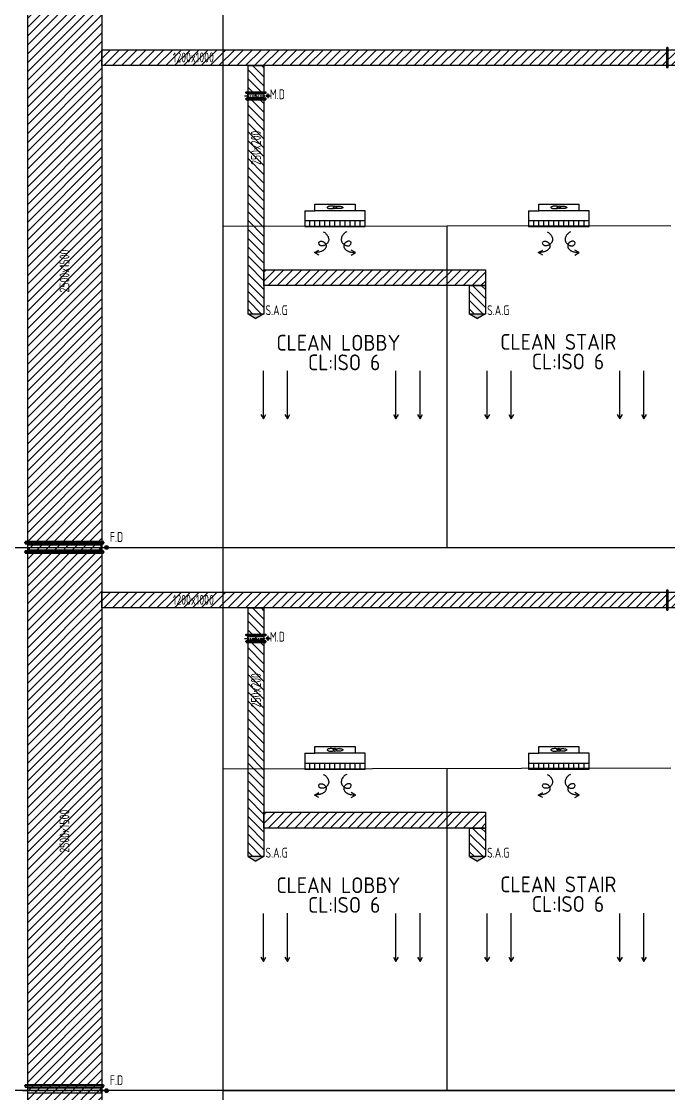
# Model space of a CAD drawing. Header units: millimetres. Extents: x 108 to 3316, y 96 to 2090.
# Drawn here: x 416 to 579.8, y 332.7 to 604.1 of the extents above; entities that cross this region are included whole.
import ezdxf
from ezdxf.enums import TextEntityAlignment as Align

# ---------------------------------------------------------------- set-up
doc = ezdxf.new("R2010")
doc.units = ezdxf.units.MM
doc.linetypes.add('CENTER', pattern=[2, 1.25, -0.25, 0.25, -0.25])
for name, color, linetype in [('A-DETL-01', 1, 'Continuous'), ('M-CEQPM-MAU', 22, 'Continuous'), ('M-CMDUCT-LINE', 15, 'Continuous'), ('M-EQPM-TXT', 4, 'Continuous'), ('M-FM-LINE3', 3, 'Continuous'), ('M-HVAC-CMDUCT', 150, 'Continuous'), ('U-EX-TXT', 4, 'Continuous')]:
    doc.layers.add(name, color=color, linetype=linetype)
doc.styles.add('AA-TXT', font='isocp.shx', dxfattribs={"bigfont": 'chineset.shx'})

msp = doc.modelspace()

# ---------------------------------------------------------------- hatches: boundary and pattern name
at = {"layer": 'M-CMDUCT-LINE'}
h = msp.add_hatch(dxfattribs=at)
h.set_pattern_fill('ANSI31', color=256, scale=0.5, style=0)
h.set_pattern_definition([(45, (-40636.9187, -81989.9714), (-1.122532015, 1.122532015), [])])
h.paths.add_polyline_path([(417.57, 177.17), (436.36, 177.17), (436.36, 777.56), (429.63, 783.39), (417.57, 769.62)])
h = msp.add_hatch(dxfattribs=at)
h.set_pattern_fill('ANSI31', color=256, scale=0.5, style=0)
h.set_pattern_definition([(45, (1317.3042, 420.52), (-1.122532, 1.122532), [])])
h.paths.add_polyline_path([(436.36, 596.97), (750.29, 596.97), (750.29, 592.97), (436.36, 592.97)])
h = msp.add_hatch(dxfattribs=at)
h.set_pattern_fill('ANSI31', color=256, scale=0.5, angle=-90, style=0)
h.set_pattern_definition([(315, (300.9029, -259.4406), (1.122532, 1.122532), [])])
h.paths.add_polyline_path([(477.36, 592.97), (477.36, 530.04), (473.36, 530.04), (473.36, 592.97)])
h = msp.add_hatch(dxfattribs=at)
h.set_pattern_fill('ANSI31', color=256, scale=0.5, style=0)
h.set_pattern_definition([(45, (1329.7684, 364.8085), (-1.122532, 1.122532), [])])
h.paths.add_polyline_path([(477.36, 541.26), (533.47, 541.26), (533.47, 537.26), (477.36, 537.26)])
h = msp.add_hatch(dxfattribs=at)
h.set_pattern_fill('ANSI31', color=256, scale=0.5, angle=-90, style=0)
h.set_pattern_definition([(315, (357.0185, -259.4406), (1.122532, 1.122532), [])])
h.paths.add_polyline_path([(533.47, 537.26), (533.47, 530.04), (529.47, 530.04), (529.47, 537.26)])
h = msp.add_hatch(dxfattribs=at)
h.set_pattern_fill('ANSI31', color=256, scale=0.5, style=0)
h.set_pattern_definition([(45, (1317.3042, 283.1597), (-1.122532, 1.122532), [])])
h.paths.add_polyline_path([(436.36, 459.61), (750.29, 459.61), (750.29, 455.61), (436.36, 455.61)])
h = msp.add_hatch(dxfattribs=at)
h.set_pattern_fill('ANSI31', color=256, scale=0.5, angle=-90, style=0)
h.set_pattern_definition([(315, (300.9029, -396.801), (1.122532, 1.122532), [])])
h.paths.add_polyline_path([(477.36, 455.61), (477.36, 392.68), (473.36, 392.68), (473.36, 455.61)])
h = msp.add_hatch(dxfattribs=at)
h.set_pattern_fill('ANSI31', color=256, scale=0.5, style=0)
h.set_pattern_definition([(45, (1329.7684, 227.448), (-1.122532, 1.122532), [])])
h.paths.add_polyline_path([(477.36, 403.9), (533.47, 403.9), (533.47, 399.9), (477.36, 399.9)])
h = msp.add_hatch(dxfattribs=at)
h.set_pattern_fill('ANSI31', color=256, scale=0.5, angle=-90, style=0)
h.set_pattern_definition([(315, (357.0185, -396.801), (1.122532, 1.122532), [])])
h.paths.add_polyline_path([(533.47, 399.9), (533.47, 392.68), (529.47, 392.68), (529.47, 399.9)])
at = {"layer": 'M-FM-LINE3', "linetype": 'Continuous'}
h = msp.add_hatch(color=256, dxfattribs=at)
edge = h.paths.add_edge_path()
edge.add_arc((437.5, 470.95), 0.472, 0, 360)
h = msp.add_hatch(color=256, dxfattribs=at)
edge = h.paths.add_edge_path()
edge.add_arc((437.5, 333.4), 0.472, 0, 360)
at = {"layer": 'M-HVAC-CMDUCT'}
for points in [[(477.36, 530.05), (473.36, 530.05), (475.36, 528.89)], [(533.47, 530.05), (529.47, 530.05), (531.47, 528.89)], [(477.36, 392.68), (473.36, 392.68), (475.36, 391.53)], [(533.47, 392.68), (529.47, 392.68), (531.47, 391.53)]]:
    msp.add_hatch(color=256, dxfattribs=at).paths.add_polyline_path(points)

# ---------------------------------------------------------------- linework, layer by layer
at = {"layer": 'A-DETL-01', "color": 252, "linetype": 'Continuous'}
for p, q in [((523.72, 552.2), (523.72, 470.81)), ((523.72, 414.83), (523.72, 333.45))]:
    msp.add_line(p, q, dxfattribs=at)
at = {"layer": 'A-DETL-01', "color": 252}
msp.add_lwpolyline([(467.04, 333.45), (755.01, 333.45), (755.01, 107.06), (467.04, 107.06)], close=True, dxfattribs=at)
at = {"layer": 'M-CEQPM-MAU', "color": 252, "ltscale": 0.1}
for p, q in [((490.28, 556.2), (490.28, 557.9)), ((490.28, 557.9), (500.48, 557.9)), ((500.48, 557.9), (500.48, 556.2)), ((546.96, 556.2), (546.96, 557.9)), ((546.96, 557.9), (557.16, 557.9)), ((557.16, 557.9), (557.16, 556.2)), ((487.73, 556.2), (490.28, 556.2)), ((487.73, 556.2), (487.73, 552.2)), ((500.48, 556.2), (490.28, 556.2)), ((503.03, 556.2), (500.48, 556.2)), ((503.03, 552.2), (503.03, 556.2)), ((544.41, 556.2), (546.96, 556.2)), ((544.41, 556.2), (544.41, 552.2)), ((557.16, 556.2), (546.96, 556.2)), ((559.71, 556.2), (557.16, 556.2)), ((559.71, 552.2), (559.71, 556.2)), ((487.73, 553.7), (503.03, 553.7)), ((487.73, 552.2), (503.03, 552.2)), ((489.01, 552.2), (489.01, 553.7)), ((490.28, 552.2), (490.28, 553.7)), ((491.56, 552.2), (491.56, 553.7)), ((492.83, 552.2), (492.83, 553.7)), ((494.11, 552.2), (494.11, 553.7)), ((495.38, 552.2), (495.38, 553.7)), ((496.66, 552.2), (496.66, 553.7)), ((497.93, 552.2), (497.93, 553.7)), ((499.21, 552.2), (499.21, 553.7)), ((500.48, 552.2), (500.48, 553.7)), ((501.76, 552.2), (501.76, 553.7)), ((544.41, 553.7), (559.71, 553.7)), ((544.41, 552.2), (559.71, 552.2)), ((545.69, 552.2), (545.69, 553.7)), ((546.96, 552.2), (546.96, 553.7)), ((548.24, 552.2), (548.24, 553.7)), ((549.51, 552.2), (549.51, 553.7)), ((550.79, 552.2), (550.79, 553.7)), ((552.06, 552.2), (552.06, 553.7)), ((553.34, 552.2), (553.34, 553.7)), ((554.61, 552.2), (554.61, 553.7)), ((555.89, 552.2), (555.89, 553.7)), ((557.16, 552.2), (557.16, 553.7)), ((558.44, 552.2), (558.44, 553.7)), ((487.73, 418.83), (490.28, 418.83)), ((487.73, 418.83), (487.73, 414.83)), ((490.28, 418.83), (490.28, 420.53)), ((490.28, 420.53), (500.48, 420.53)), ((500.48, 418.83), (490.28, 418.83)), ((500.48, 420.53), (500.48, 418.83)), ((503.03, 418.83), (500.48, 418.83)), ((503.03, 414.83), (503.03, 418.83)), ((544.41, 418.83), (546.96, 418.83)), ((544.41, 418.83), (544.41, 414.83)), ((546.96, 418.83), (546.96, 420.53)), ((546.96, 420.53), (557.16, 420.53)), ((557.16, 418.83), (546.96, 418.83)), ((557.16, 420.53), (557.16, 418.83)), ((559.71, 418.83), (557.16, 418.83)), ((559.71, 414.83), (559.71, 418.83)), ((487.73, 416.33), (503.03, 416.33)), ((489.01, 414.83), (489.01, 416.33)), ((490.28, 414.83), (490.28, 416.33)), ((491.56, 414.83), (491.56, 416.33)), ((492.83, 414.83), (492.83, 416.33)), ((494.11, 414.83), (494.11, 416.33)), ((495.38, 414.83), (495.38, 416.33)), ((496.66, 414.83), (496.66, 416.33)), ((497.93, 414.83), (497.93, 416.33)), ((499.21, 414.83), (499.21, 416.33)), ((500.48, 414.83), (500.48, 416.33)), ((501.76, 414.83), (501.76, 416.33)), ((544.41, 416.33), (559.71, 416.33)), ((545.69, 414.83), (545.69, 416.33)), ((546.96, 414.83), (546.96, 416.33)), ((548.24, 414.83), (548.24, 416.33)), ((549.51, 414.83), (549.51, 416.33)), ((550.79, 414.83), (550.79, 416.33)), ((552.06, 414.83), (552.06, 416.33)), ((553.34, 414.83), (553.34, 416.33)), ((554.61, 414.83), (554.61, 416.33)), ((555.89, 414.83), (555.89, 416.33)), ((557.16, 414.83), (557.16, 416.33)), ((558.44, 414.83), (558.44, 416.33)), ((487.73, 414.83), (503.03, 414.83)), ((544.41, 414.83), (559.71, 414.83))]:
    msp.add_line(p, q, dxfattribs=at)
for points in [[(495.06, 557.28, 0.03966), (494.79, 557.33, 0.032614), (494.38, 557.36, 0.032614), (493.97, 557.33, 0.044087), (493.68, 557.27, 0.086721), (493.43, 557.14, 0.233651), (493.38, 557.05, 0.233651), (493.43, 556.95, 0.086721), (493.68, 556.82, 0.044087), (493.97, 556.76, 0.032614), (494.38, 556.73, 0.032614), (494.79, 556.76, 0.03966), (495.06, 556.81)], [(495.71, 557.28, -0.03966), (495.98, 557.33, -0.032614), (496.38, 557.36, -0.032614), (496.79, 557.33, -0.044087), (497.09, 557.27, -0.086721), (497.34, 557.14, -0.233651), (497.38, 557.05, -0.233651), (497.34, 556.95, -0.086721), (497.09, 556.82, -0.044087), (496.79, 556.76, -0.032614), (496.38, 556.73, -0.032614), (495.98, 556.76, -0.03966), (495.71, 556.81)], [(551.73, 557.28, 0.03966), (551.47, 557.33, 0.032614), (551.06, 557.36, 0.032614), (550.65, 557.33, 0.044087), (550.35, 557.27, 0.086721), (550.11, 557.14, 0.233651), (550.06, 557.05, 0.233651), (550.11, 556.95, 0.086721), (550.35, 556.82, 0.044087), (550.65, 556.76, 0.032614), (551.06, 556.73, 0.032614), (551.47, 556.76, 0.03966), (551.73, 556.81)], [(552.39, 557.28, -0.03966), (552.65, 557.33, -0.032614), (553.06, 557.36, -0.032614), (553.47, 557.33, -0.044087), (553.77, 557.27, -0.086721), (554.01, 557.14, -0.233651), (554.06, 557.05, -0.233651), (554.01, 556.95, -0.086721), (553.77, 556.82, -0.044087), (553.47, 556.76, -0.032614), (553.06, 556.73, -0.032614), (552.65, 556.76, -0.03966), (552.39, 556.81)], [(495.06, 419.92, 0.03966), (494.79, 419.97, 0.032614), (494.38, 420, 0.032614), (493.97, 419.97, 0.044087), (493.68, 419.91, 0.086721), (493.43, 419.78, 0.233651), (493.38, 419.68, 0.233651), (493.43, 419.59, 0.086721), (493.68, 419.46, 0.044087), (493.97, 419.4, 0.032614), (494.38, 419.37, 0.032614), (494.79, 419.4, 0.03966), (495.06, 419.45)], [(495.71, 419.92, -0.03966), (495.98, 419.97, -0.032614), (496.38, 420, -0.032614), (496.79, 419.97, -0.044087), (497.09, 419.91, -0.086721), (497.34, 419.78, -0.233651), (497.38, 419.68, -0.233651), (497.34, 419.59, -0.086721), (497.09, 419.46, -0.044087), (496.79, 419.4, -0.032614), (496.38, 419.37, -0.032614), (495.98, 419.4, -0.03966), (495.71, 419.45)], [(551.73, 419.92, 0.03966), (551.47, 419.97, 0.032614), (551.06, 420, 0.032614), (550.65, 419.97, 0.044087), (550.35, 419.91, 0.086721), (550.11, 419.78, 0.233651), (550.06, 419.68, 0.233651), (550.11, 419.59, 0.086721), (550.35, 419.46, 0.044087), (550.65, 419.4, 0.032614), (551.06, 419.37, 0.032614), (551.47, 419.4, 0.03966), (551.73, 419.45)], [(552.39, 419.92, -0.03966), (552.65, 419.97, -0.032614), (553.06, 420, -0.032614), (553.47, 419.97, -0.044087), (553.77, 419.91, -0.086721), (554.01, 419.78, -0.233651), (554.06, 419.68, -0.233651), (554.01, 419.59, -0.086721), (553.77, 419.46, -0.044087), (553.47, 419.4, -0.032614), (553.06, 419.37, -0.032614), (552.65, 419.4, -0.03966), (552.39, 419.45)]]:
    msp.add_lwpolyline(points, format="xyb", dxfattribs=at)
at = {"layer": 'M-CEQPM-MAU', "color": 252, "ltscale": 0.1, "const_width": 0.2}
for points in [[(495.48, 557.05, -1), (495.28, 557.05, -1)], [(552.16, 557.05, -1), (551.96, 557.05, -1)], [(495.48, 419.68, -1), (495.28, 419.68, -1)], [(552.16, 419.68, -1), (551.96, 419.68, -1)]]:
    msp.add_lwpolyline(points, format="xyb", close=True, dxfattribs=at)
at = {"layer": 'M-CEQPM-MAU', "color": 252, "ltscale": 0.1}
for centre in [(495.38, 557.05), (552.06, 557.05), (495.38, 419.68), (552.06, 419.68)]:
    msp.add_circle(centre, 0.4, dxfattribs=at)
at = {"layer": 'M-FM-LINE3'}
for p, q in [((579.53, 597.68), (579.53, 592.26)), ((478.06, 586.12), (472.65, 586.12)), ((478.06, 584.45), (472.65, 584.45)), ((437.03, 472.13), (416.66, 472.13)), ((437.03, 469.77), (416.66, 469.77)), ((579.53, 460.32), (579.53, 454.9)), ((478.06, 448.76), (472.65, 448.76)), ((478.06, 447.09), (472.65, 447.09)), ((437.03, 334.58), (416.66, 334.58))]:
    msp.add_line(p, q, dxfattribs=at)
at = {"layer": 'M-FM-LINE3', "linetype": 'CENTER'}
for p, q in [((472.44, 585.28), (479.02, 585.28)), ((478.4, 585.91), (478.4, 584.66)), ((416.37, 470.95), (437.03, 470.95)), ((472.44, 447.92), (479.02, 447.92)), ((478.4, 448.55), (478.4, 447.3)), ((416.37, 333.4), (437.03, 333.4))]:
    msp.add_line(p, q, dxfattribs=at)
at = {"layer": 'M-FM-LINE3'}
for points in [[(579.74, 597.47), (579.32, 597.47), (579.32, 592.47), (579.74, 592.47)], [(477.86, 586.32), (477.86, 585.91), (472.86, 585.91), (472.86, 586.32)], [(477.86, 584.24), (477.86, 584.66), (472.86, 584.66), (472.86, 584.24)], [(477.44, 584.87), (477.44, 585.7), (473.27, 585.7), (473.27, 584.87)], [(436.74, 471.83), (436.74, 472.42), (416.96, 472.42), (416.96, 471.83)], [(436.74, 469.47), (436.74, 470.06), (416.96, 470.06), (416.96, 469.47)], [(436.15, 470.36), (436.15, 471.54), (417.55, 471.54), (417.55, 470.36)], [(579.74, 460.11), (579.32, 460.11), (579.32, 455.11), (579.74, 455.11)], [(477.86, 448.96), (477.86, 448.55), (472.86, 448.55), (472.86, 448.96)], [(477.44, 447.51), (477.44, 448.34), (473.27, 448.34), (473.27, 447.51)], [(477.86, 446.88), (477.86, 447.3), (472.86, 447.3), (472.86, 446.88)], [(436.74, 334.29), (436.74, 334.88), (416.96, 334.88), (416.96, 334.29)], [(436.15, 332.81), (436.15, 333.99), (417.55, 333.99), (417.55, 332.81)]]:
    msp.add_lwpolyline(points, close=True, dxfattribs=at)
for centre, radius in [((478.4, 585.28), 0.333), ((437.5, 470.95), 0.472), ((478.4, 447.92), 0.333), ((437.5, 333.4), 0.472)]:
    msp.add_circle(centre, radius, dxfattribs=at)
at = {"layer": 'M-HVAC-CMDUCT'}
for p, q in [((473.36, 530.05), (475.36, 528.89)), ((477.36, 530.05), (475.36, 528.89)), ((529.47, 530.05), (531.47, 528.89)), ((533.47, 530.05), (531.47, 528.89)), ((473.36, 392.68), (475.36, 391.53)), ((477.36, 392.68), (475.36, 391.53)), ((529.47, 392.68), (531.47, 391.53)), ((533.47, 392.68), (531.47, 391.53))]:
    msp.add_line(p, q, dxfattribs=at)
at = {"layer": 'M-HVAC-CMDUCT', "color": 252}
for p, q in [((477.24, 503.47), (477.24, 515.63)), ((483.33, 503.47), (483.33, 515.7)), ((510.83, 503.47), (510.83, 515.63)), ((516.92, 503.47), (516.92, 515.7)), ((533.92, 503.47), (533.92, 515.63)), ((540, 503.47), (540, 515.7)), ((567.51, 503.47), (567.51, 515.63)), ((573.6, 503.47), (573.6, 515.7)), ((477.24, 366.11), (477.24, 378.27)), ((483.33, 366.11), (483.33, 378.34)), ((510.83, 366.11), (510.83, 378.27)), ((516.92, 366.11), (516.92, 378.34)), ((533.92, 366.11), (533.92, 378.27)), ((540, 366.11), (540, 378.34)), ((567.51, 366.11), (567.51, 378.27)), ((573.6, 366.11), (573.6, 378.34))]:
    msp.add_line(p, q, dxfattribs=at)
at = {"layer": 'M-HVAC-CMDUCT'}
msp.add_lwpolyline([(436.36, 777.56), (436.36, 177.17), (417.57, 177.17), (417.57, 769.62)], dxfattribs=at)
at = {"layer": 'M-HVAC-CMDUCT', "color": 252}
for points in [[(467.04, 470.81), (467.04, 608.17)], [(580.4, 552.41), (467.04, 552.2)], [(476.6, 504.57), (477.24, 503.47), (477.88, 504.57)], [(482.69, 504.57), (483.33, 503.47), (483.96, 504.57)], [(510.19, 504.57), (510.83, 503.47), (511.47, 504.57)], [(516.28, 504.57), (516.92, 503.47), (517.56, 504.57)], [(533.28, 504.57), (533.92, 503.47), (534.55, 504.57)], [(539.37, 504.57), (540, 503.47), (540.64, 504.57)], [(566.87, 504.57), (567.51, 503.47), (568.15, 504.57)], [(572.96, 504.57), (573.6, 503.47), (574.23, 504.57)], [(818.41, 470.81), (365.85, 470.81)], [(467.04, 333.45), (467.04, 470.81)], [(580.4, 415.05), (467.04, 414.84)], [(476.6, 367.21), (477.24, 366.11), (477.88, 367.21)], [(482.69, 367.21), (483.33, 366.11), (483.96, 367.21)], [(510.19, 367.21), (510.83, 366.11), (511.47, 367.21)], [(516.28, 367.21), (516.92, 366.11), (517.56, 367.21)], [(533.28, 367.21), (533.92, 366.11), (534.55, 367.21)], [(539.37, 367.21), (540, 366.11), (540.64, 367.21)], [(566.87, 367.21), (567.51, 366.11), (568.15, 367.21)], [(572.96, 367.21), (573.6, 366.11), (574.23, 367.21)], [(818.41, 333.45), (365.85, 333.45)]]:
    msp.add_lwpolyline(points, dxfattribs=at)
at = {"layer": 'M-HVAC-CMDUCT'}
for points in [[(436.36, 596.97), (750.29, 596.97), (750.29, 592.97), (436.36, 592.97)], [(477.36, 592.97), (477.36, 530.04), (473.36, 530.04), (473.36, 592.97)], [(477.36, 541.26), (533.47, 541.26), (533.47, 537.26), (477.36, 537.26)], [(533.47, 537.26), (533.47, 530.04), (529.47, 530.04), (529.47, 537.26)], [(436.36, 459.61), (750.29, 459.61), (750.29, 455.61), (436.36, 455.61)], [(477.36, 455.61), (477.36, 392.68), (473.36, 392.68), (473.36, 455.61)], [(477.36, 403.9), (533.47, 403.9), (533.47, 399.9), (477.36, 399.9)], [(533.47, 399.9), (533.47, 392.68), (529.47, 392.68), (529.47, 399.9)]]:
    msp.add_lwpolyline(points, close=True, dxfattribs=at)
at = {"layer": 'M-HVAC-CMDUCT', "color": 252, "ltscale": 0.1}
for points in [[(492.42, 550.82, -0.140241), (493.1, 550.37, -0.038232), (493.34, 550.12), (493.4, 550.02), (493.52, 549.81), (493.62, 549.63), (493.69, 549.46), (493.74, 549.3), (493.77, 549.14), (493.79, 549), (493.8, 548.86), (493.79, 548.73), (493.76, 548.6), (493.73, 548.48), (493.68, 548.36), (493.61, 548.24), (493.54, 548.12), (493.45, 548.01), (493.36, 547.9), (493.25, 547.8), (493.14, 547.71), (493.02, 547.62), (492.9, 547.54), (492.77, 547.47), (492.64, 547.42), (492.51, 547.37), (492.38, 547.34), (492.26, 547.32), (492.14, 547.31), (492.02, 547.31), (491.91, 547.32), (491.82, 547.34), (491.73, 547.37), (491.65, 547.41), (491.58, 547.46, -0.282011), (491.28, 548.04, -0.222152), (491.42, 548.35, -0.123311), (491.68, 548.46), (491.78, 548.47), (491.88, 548.48), (491.98, 548.47), (492.09, 548.45), (492.19, 548.43), (492.29, 548.39), (492.39, 548.35), (492.48, 548.3), (492.57, 548.24), (492.65, 548.18), (492.73, 548.11), (492.8, 548.04), (492.87, 547.97), (492.93, 547.9), (492.98, 547.82), (493.02, 547.74), (493.06, 547.66), (493.09, 547.57), (493.11, 547.48), (493.13, 547.39), (493.13, 547.3), (493.13, 547.2), (493.12, 547.1), (493.1, 547.01), (493.07, 546.91), (493.03, 546.81), (492.98, 546.71), (492.92, 546.62), (492.86, 546.53), (492.78, 546.44), (492.7, 546.36), (492.61, 546.28), (492.51, 546.2), (492.41, 546.13), (492.3, 546.06), (492.18, 546), (492.06, 545.94), (491.94, 545.89), (491.81, 545.85), (491.67, 545.8), (491.52, 545.77), (491.36, 545.73), (491.19, 545.71), (491.01, 545.68), (490.81, 545.66), (490.61, 545.64), (490.4, 545.63), (490.19, 545.62)], [(498.34, 550.82, 0.140241), (497.66, 550.37, 0.038232), (497.43, 550.12), (497.36, 550.02), (497.24, 549.81), (497.14, 549.63), (497.07, 549.46), (497.02, 549.3), (496.99, 549.14), (496.97, 549), (496.97, 548.86), (496.98, 548.73), (497, 548.6), (497.04, 548.48), (497.08, 548.36), (497.15, 548.24), (497.22, 548.12), (497.31, 548.01), (497.4, 547.9), (497.51, 547.8), (497.62, 547.71), (497.74, 547.62), (497.86, 547.54), (497.99, 547.47), (498.12, 547.42), (498.25, 547.37), (498.38, 547.34), (498.5, 547.32), (498.62, 547.31), (498.74, 547.31), (498.85, 547.32), (498.94, 547.34), (499.03, 547.37), (499.11, 547.41), (499.18, 547.46, 0.282011), (499.48, 548.04, 0.222152), (499.34, 548.35, 0.123311), (499.08, 548.46), (498.99, 548.47), (498.88, 548.48), (498.78, 548.47), (498.67, 548.45), (498.57, 548.43), (498.47, 548.39), (498.37, 548.35), (498.28, 548.3), (498.19, 548.24), (498.11, 548.18), (498.03, 548.11), (497.96, 548.04), (497.89, 547.97), (497.83, 547.9), (497.78, 547.82), (497.74, 547.74), (497.7, 547.66), (497.67, 547.57), (497.65, 547.48), (497.63, 547.39), (497.63, 547.3), (497.63, 547.2), (497.64, 547.1), (497.66, 547.01), (497.69, 546.91), (497.73, 546.81), (497.78, 546.71), (497.84, 546.62), (497.9, 546.53), (497.98, 546.44), (498.06, 546.36), (498.15, 546.28), (498.25, 546.2), (498.35, 546.13), (498.46, 546.06), (498.58, 546), (498.7, 545.94), (498.82, 545.89), (498.95, 545.85), (499.09, 545.8), (499.24, 545.77), (499.4, 545.73), (499.57, 545.71), (499.75, 545.68), (499.95, 545.66), (500.15, 545.64), (500.37, 545.63), (500.58, 545.62)], [(549.1, 550.82, -0.140241), (549.77, 550.37, -0.038232), (550.01, 550.12), (550.08, 550.02), (550.2, 549.81), (550.3, 549.63), (550.37, 549.46), (550.42, 549.3), (550.45, 549.14), (550.47, 549), (550.47, 548.86), (550.46, 548.73), (550.44, 548.6), (550.4, 548.48), (550.35, 548.36), (550.29, 548.24), (550.22, 548.12), (550.13, 548.01), (550.03, 547.9), (549.93, 547.8), (549.82, 547.71), (549.7, 547.62), (549.58, 547.54), (549.45, 547.47), (549.32, 547.42), (549.19, 547.37), (549.06, 547.34), (548.94, 547.32), (548.81, 547.31), (548.7, 547.31), (548.59, 547.32), (548.49, 547.34), (548.41, 547.37), (548.33, 547.41), (548.26, 547.46, -0.282011), (547.96, 548.04, -0.222152), (548.09, 548.35, -0.123311), (548.36, 548.46), (548.45, 548.47), (548.56, 548.48), (548.66, 548.47), (548.77, 548.45), (548.87, 548.43), (548.97, 548.39), (549.07, 548.35), (549.16, 548.3), (549.25, 548.24), (549.33, 548.18), (549.41, 548.11), (549.48, 548.04), (549.55, 547.97), (549.61, 547.9), (549.66, 547.82), (549.7, 547.74), (549.74, 547.66), (549.77, 547.57), (549.79, 547.48), (549.8, 547.39), (549.81, 547.3), (549.81, 547.2), (549.79, 547.1), (549.77, 547.01), (549.74, 546.91), (549.71, 546.81), (549.66, 546.71), (549.6, 546.62), (549.53, 546.53), (549.46, 546.44), (549.38, 546.36), (549.29, 546.28), (549.19, 546.2), (549.08, 546.13), (548.97, 546.06), (548.86, 546), (548.74, 545.94), (548.62, 545.89), (548.49, 545.85), (548.35, 545.8), (548.2, 545.77), (548.04, 545.73), (547.87, 545.71), (547.69, 545.68), (547.49, 545.66), (547.28, 545.64), (547.07, 545.63), (546.86, 545.62)], [(555.02, 550.82, 0.140241), (554.34, 550.37, 0.038232), (554.1, 550.12), (554.03, 550.02), (553.92, 549.81), (553.82, 549.63), (553.75, 549.46), (553.7, 549.3), (553.67, 549.14), (553.65, 549), (553.64, 548.86), (553.65, 548.73), (553.68, 548.6), (553.71, 548.48), (553.76, 548.36), (553.82, 548.24), (553.9, 548.12), (553.99, 548.01), (554.08, 547.9), (554.19, 547.8), (554.3, 547.71), (554.42, 547.62), (554.54, 547.54), (554.67, 547.47), (554.8, 547.42), (554.92, 547.37), (555.05, 547.34), (555.18, 547.32), (555.3, 547.31), (555.42, 547.31), (555.52, 547.32), (555.62, 547.34), (555.71, 547.37), (555.78, 547.41), (555.86, 547.46, 0.282011), (556.16, 548.04, 0.222152), (556.02, 548.35, 0.123311), (555.76, 548.46), (555.66, 548.47), (555.56, 548.48), (555.45, 548.47), (555.35, 548.45), (555.25, 548.43), (555.15, 548.39), (555.05, 548.35), (554.96, 548.3), (554.87, 548.24), (554.78, 548.18), (554.71, 548.11), (554.63, 548.04), (554.57, 547.97), (554.51, 547.9), (554.46, 547.82), (554.41, 547.74), (554.38, 547.66), (554.35, 547.57), (554.33, 547.48), (554.31, 547.39), (554.31, 547.3), (554.31, 547.2), (554.32, 547.1), (554.34, 547.01), (554.37, 546.91), (554.41, 546.81), (554.46, 546.71), (554.51, 546.62), (554.58, 546.53), (554.66, 546.44), (554.74, 546.36), (554.83, 546.28), (554.93, 546.2), (555.03, 546.13), (555.14, 546.06), (555.25, 546), (555.37, 545.94), (555.5, 545.89), (555.63, 545.85), (555.77, 545.8), (555.91, 545.77), (556.07, 545.73), (556.24, 545.71), (556.43, 545.68), (556.63, 545.66), (556.83, 545.64), (557.04, 545.63), (557.25, 545.62)], [(492.42, 413.46, -0.140241), (493.1, 413.01, -0.038232), (493.34, 412.75), (493.4, 412.66), (493.52, 412.45), (493.62, 412.27), (493.69, 412.1), (493.74, 411.94), (493.77, 411.78), (493.79, 411.64), (493.8, 411.5), (493.79, 411.37), (493.76, 411.24), (493.73, 411.11), (493.68, 410.99), (493.61, 410.88), (493.54, 410.76), (493.45, 410.65), (493.36, 410.54), (493.25, 410.44), (493.14, 410.35), (493.02, 410.26), (492.9, 410.18), (492.77, 410.11), (492.64, 410.06), (492.51, 410.01), (492.38, 409.98), (492.26, 409.96), (492.14, 409.95), (492.02, 409.95), (491.91, 409.96), (491.82, 409.98), (491.73, 410.01), (491.65, 410.05), (491.58, 410.1, -0.282011), (491.28, 410.68, -0.222152), (491.42, 410.99, -0.123311), (491.68, 411.1), (491.78, 411.11), (491.88, 411.12), (491.98, 411.11), (492.09, 411.09), (492.19, 411.07), (492.29, 411.03), (492.39, 410.99), (492.48, 410.94), (492.57, 410.88), (492.65, 410.82), (492.73, 410.75), (492.8, 410.68), (492.87, 410.61), (492.93, 410.53), (492.98, 410.46), (493.02, 410.38), (493.06, 410.3), (493.09, 410.21), (493.11, 410.12), (493.13, 410.03), (493.13, 409.94), (493.13, 409.84), (493.12, 409.74), (493.1, 409.65), (493.07, 409.55), (493.03, 409.45), (492.98, 409.35), (492.92, 409.26), (492.86, 409.17), (492.78, 409.08), (492.7, 409), (492.61, 408.92), (492.51, 408.84), (492.41, 408.77), (492.3, 408.7), (492.18, 408.64), (492.06, 408.58), (491.94, 408.53), (491.81, 408.49), (491.67, 408.44), (491.52, 408.41), (491.36, 408.37), (491.19, 408.35), (491.01, 408.32), (490.81, 408.3), (490.61, 408.28), (490.4, 408.27), (490.19, 408.25)], [(498.34, 413.46, 0.140241), (497.66, 413.01, 0.038232), (497.43, 412.75), (497.36, 412.66), (497.24, 412.45), (497.14, 412.27), (497.07, 412.1), (497.02, 411.94), (496.99, 411.78), (496.97, 411.64), (496.97, 411.5), (496.98, 411.37), (497, 411.24), (497.04, 411.11), (497.08, 410.99), (497.15, 410.88), (497.22, 410.76), (497.31, 410.65), (497.4, 410.54), (497.51, 410.44), (497.62, 410.35), (497.74, 410.26), (497.86, 410.18), (497.99, 410.11), (498.12, 410.06), (498.25, 410.01), (498.38, 409.98), (498.5, 409.96), (498.62, 409.95), (498.74, 409.95), (498.85, 409.96), (498.94, 409.98), (499.03, 410.01), (499.11, 410.05), (499.18, 410.1, 0.282011), (499.48, 410.68, 0.222152), (499.34, 410.99, 0.123311), (499.08, 411.1), (498.99, 411.11), (498.88, 411.12), (498.78, 411.11), (498.67, 411.09), (498.57, 411.07), (498.47, 411.03), (498.37, 410.99), (498.28, 410.94), (498.19, 410.88), (498.11, 410.82), (498.03, 410.75), (497.96, 410.68), (497.89, 410.61), (497.83, 410.53), (497.78, 410.46), (497.74, 410.38), (497.7, 410.3), (497.67, 410.21), (497.65, 410.12), (497.63, 410.03), (497.63, 409.94), (497.63, 409.84), (497.64, 409.74), (497.66, 409.65), (497.69, 409.55), (497.73, 409.45), (497.78, 409.35), (497.84, 409.26), (497.9, 409.17), (497.98, 409.08), (498.06, 409), (498.15, 408.92), (498.25, 408.84), (498.35, 408.77), (498.46, 408.7), (498.58, 408.64), (498.7, 408.58), (498.82, 408.53), (498.95, 408.49), (499.09, 408.44), (499.24, 408.41), (499.4, 408.37), (499.57, 408.35), (499.75, 408.32), (499.95, 408.3), (500.15, 408.28), (500.37, 408.27), (500.58, 408.25)], [(549.1, 413.46, -0.140241), (549.77, 413.01, -0.038232), (550.01, 412.75), (550.08, 412.66), (550.2, 412.45), (550.3, 412.27), (550.37, 412.1), (550.42, 411.94), (550.45, 411.78), (550.47, 411.64), (550.47, 411.5), (550.46, 411.37), (550.44, 411.24), (550.4, 411.11), (550.35, 410.99), (550.29, 410.88), (550.22, 410.76), (550.13, 410.65), (550.03, 410.54), (549.93, 410.44), (549.82, 410.35), (549.7, 410.26), (549.58, 410.18), (549.45, 410.11), (549.32, 410.06), (549.19, 410.01), (549.06, 409.98), (548.94, 409.96), (548.81, 409.95), (548.7, 409.95), (548.59, 409.96), (548.49, 409.98), (548.41, 410.01), (548.33, 410.05), (548.26, 410.1, -0.282011), (547.96, 410.68, -0.222152), (548.09, 410.99, -0.123311), (548.36, 411.1), (548.45, 411.11), (548.56, 411.12), (548.66, 411.11), (548.77, 411.09), (548.87, 411.07), (548.97, 411.03), (549.07, 410.99), (549.16, 410.94), (549.25, 410.88), (549.33, 410.82), (549.41, 410.75), (549.48, 410.68), (549.55, 410.61), (549.61, 410.53), (549.66, 410.46), (549.7, 410.38), (549.74, 410.3), (549.77, 410.21), (549.79, 410.12), (549.8, 410.03), (549.81, 409.94), (549.81, 409.84), (549.79, 409.74), (549.77, 409.65), (549.74, 409.55), (549.71, 409.45), (549.66, 409.35), (549.6, 409.26), (549.53, 409.17), (549.46, 409.08), (549.38, 409), (549.29, 408.92), (549.19, 408.84), (549.08, 408.77), (548.97, 408.7), (548.86, 408.64), (548.74, 408.58), (548.62, 408.53), (548.49, 408.49), (548.35, 408.44), (548.2, 408.41), (548.04, 408.37), (547.87, 408.35), (547.69, 408.32), (547.49, 408.3), (547.28, 408.28), (547.07, 408.27), (546.86, 408.25)], [(555.02, 413.46, 0.140241), (554.34, 413.01, 0.038232), (554.1, 412.75), (554.03, 412.66), (553.92, 412.45), (553.82, 412.27), (553.75, 412.1), (553.7, 411.94), (553.67, 411.78), (553.65, 411.64), (553.64, 411.5), (553.65, 411.37), (553.68, 411.24), (553.71, 411.11), (553.76, 410.99), (553.82, 410.88), (553.9, 410.76), (553.99, 410.65), (554.08, 410.54), (554.19, 410.44), (554.3, 410.35), (554.42, 410.26), (554.54, 410.18), (554.67, 410.11), (554.8, 410.06), (554.92, 410.01), (555.05, 409.98), (555.18, 409.96), (555.3, 409.95), (555.42, 409.95), (555.52, 409.96), (555.62, 409.98), (555.71, 410.01), (555.78, 410.05), (555.86, 410.1, 0.282011), (556.16, 410.68, 0.222152), (556.02, 410.99, 0.123311), (555.76, 411.1), (555.66, 411.11), (555.56, 411.12), (555.45, 411.11), (555.35, 411.09), (555.25, 411.07), (555.15, 411.03), (555.05, 410.99), (554.96, 410.94), (554.87, 410.88), (554.78, 410.82), (554.71, 410.75), (554.63, 410.68), (554.57, 410.61), (554.51, 410.53), (554.46, 410.46), (554.41, 410.38), (554.38, 410.3), (554.35, 410.21), (554.33, 410.12), (554.31, 410.03), (554.31, 409.94), (554.31, 409.84), (554.32, 409.74), (554.34, 409.65), (554.37, 409.55), (554.41, 409.45), (554.46, 409.35), (554.51, 409.26), (554.58, 409.17), (554.66, 409.08), (554.74, 409), (554.83, 408.92), (554.93, 408.84), (555.03, 408.77), (555.14, 408.7), (555.25, 408.64), (555.37, 408.58), (555.5, 408.53), (555.63, 408.49), (555.77, 408.44), (555.91, 408.41), (556.07, 408.37), (556.24, 408.35), (556.43, 408.32), (556.63, 408.3), (556.83, 408.28), (557.04, 408.27), (557.25, 408.25)]]:
    msp.add_lwpolyline(points, format="xyb", dxfattribs=at)
for points in [[(491.29, 544.98), (490.19, 545.62), (491.29, 546.25)], [(499.47, 544.98), (500.58, 545.62), (499.47, 546.25)], [(547.97, 544.98), (546.86, 545.62), (547.97, 546.25)], [(556.15, 544.98), (557.25, 545.62), (556.15, 546.25)], [(491.29, 407.62), (490.19, 408.25), (491.29, 408.89)], [(499.47, 407.62), (500.58, 408.25), (499.47, 408.89)], [(547.97, 407.62), (546.86, 408.25), (547.97, 408.89)], [(556.15, 407.62), (557.25, 408.25), (556.15, 408.89)]]:
    msp.add_lwpolyline(points, dxfattribs=at)

# ---------------------------------------------------------------- texts
at = {"layer": 'M-EQPM-TXT', "color": 3, "style": 'AA-TXT'}
for s, p in [('CLEAN LOBBY', (480.55, 522.77)), ('CLEAN STAIR', (537.23, 522.99)), ('CL:ISO 6', (488.55, 517.8)), ('CL:ISO 6', (545.22, 518.02)), ('CLEAN LOBBY', (480.55, 385.41)), ('CLEAN STAIR', (537.23, 385.63)), ('CL:ISO 6', (488.55, 380.43)), ('CL:ISO 6', (545.22, 380.66))]:
    msp.add_text(s, height=4, dxfattribs=at).set_placement(p, align=Align.MIDDLE_LEFT)
at = {"layer": 'U-EX-TXT', "style": 'AA-TXT', "width": 0.8}
for s, p in [('1200x1000', (459.52, 595.02)), ('M.D', (480.79, 585.69)), ('S.A.G', (480.59, 531.01)), ('S.A.G', (536.71, 531.01)), ('F.D', (440.05, 473.59)), ('1200x1000', (459.52, 457.66)), ('M.D', (480.79, 448.33)), ('S.A.G', (480.59, 393.65)), ('S.A.G', (536.71, 393.65)), ('F.D', (440.05, 336.05))]:
    msp.add_text(s, height=2.5, dxfattribs=at).set_placement(p, align=Align.MIDDLE_CENTER)
for s, p in [('250x200', (475.36, 572.14)), ('2500x1500', (426.88, 540.93)), ('250x200', (475.36, 434.78)), ('2500x1500', (426.88, 399.1))]:
    msp.add_text(s, height=2.5, rotation=90, dxfattribs=at).set_placement(p, align=Align.MIDDLE_CENTER)

doc.saveas('drawing.dxf')
